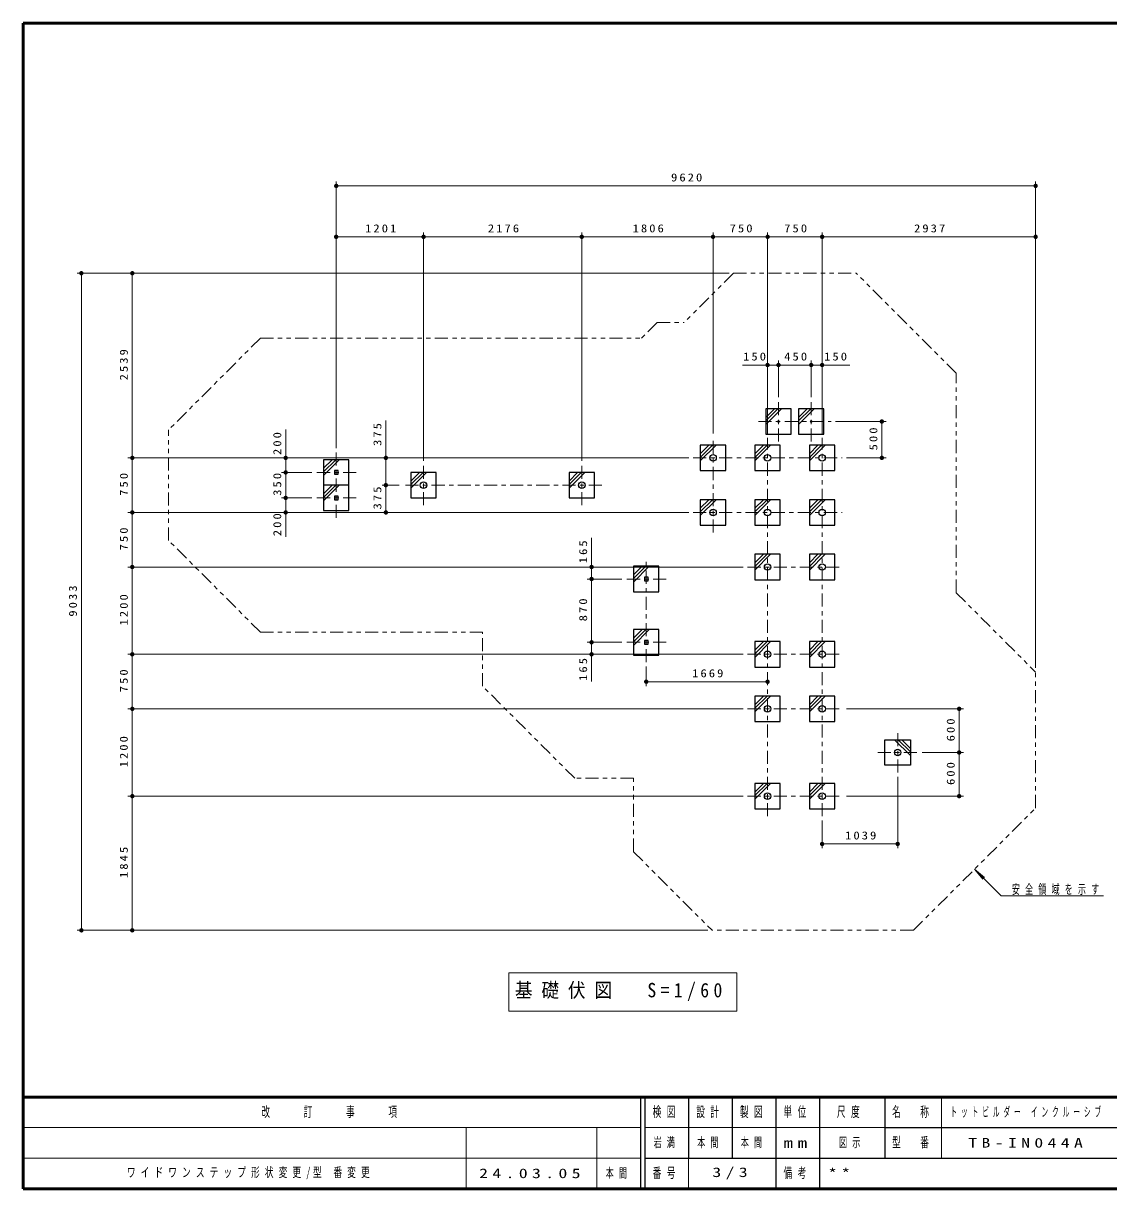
# Model space of a CAD drawing. Units: millimetres on the paper, scale 1:60. Extents: x -385 to 0, y -594 to 267.
# Drawn here: x -385 to -136.2, y -594 to -327 of the extents above; entities that cross this region are included whole.
import ezdxf

# ---------------------------------------------------------------- set-up
doc = ezdxf.new("R2010")
doc.units = ezdxf.units.MM
doc.linetypes.add('USER2', pattern=[6, 3, -1, 1, -1])
doc.linetypes.add('USER3', pattern=[8, 3, -1, 1, -1, 1, -1])
doc.layers.add('LY_1', color=7, linetype='Continuous', lineweight=25)
doc.styles.add('ＭＳ ゴシック', font='')
doc.styles.get('ＭＳ ゴシック').set_extended_font_data('MS Gothic')

# ---------------------------------------------------------------- blocks, each defined once
blk = doc.blocks.new('filled_dot')
at = {"color": 0, "linetype": 'Continuous', "lineweight": -2, "const_width": 1.25}
blk.add_lwpolyline([(-0.625, 0, 1), (0.625, 0, 1)], format="xyb", close=True, dxfattribs=at)

msp = doc.modelspace()

# ---------------------------------------------------------------- linework, layer by layer
at = {"layer": 'LY_1', "lineweight": 50}
for p, q in [((-385, -327), (-385, -594)), ((0, -327), (-385, -327)), ((-385, -573), (0, -573)), ((-385, -594), (0, -594))]:
    msp.add_line(p, q, dxfattribs=at)
at = {"layer": 'LY_1', "lineweight": 13}
for p, q in [((-313.271, -374.921), (-313.271, -363.255)), ((-313.271, -364.255), (-152.945, -364.255)), ((-152.945, -374.921), (-152.945, -363.255)), ((-313.271, -424.315), (-313.271, -374.921)), ((-313.271, -375.921), (-293.247, -375.921)), ((-293.247, -427.231), (-293.247, -374.921)), ((-293.247, -375.921), (-256.983, -375.921)), ((-256.983, -427.231), (-256.983, -374.921)), ((-256.983, -375.921), (-226.889, -375.921)), ((-226.889, -420.981), (-226.889, -374.921)), ((-226.889, -375.921), (-214.389, -375.921)), ((-214.389, -420.981), (-214.389, -374.921)), ((-214.389, -375.921), (-201.889, -375.921)), ((-201.889, -420.981), (-201.889, -374.921)), ((-201.889, -375.921), (-152.945, -375.921)), ((-152.945, -474.652), (-152.945, -374.921)), ((-361.021, -384.255), (-372.688, -384.255)), ((-371.688, -534.807), (-371.688, -384.255)), ((-223.213, -384.255), (-361.021, -384.255)), ((-360.021, -426.565), (-360.021, -384.255)), ((-220.145, -405.285), (-211.889, -405.285)), ((-211.889, -412.648), (-211.889, -404.285)), ((-211.889, -405.285), (-204.389, -405.285)), ((-204.389, -412.648), (-204.389, -404.285)), ((-204.389, -405.285), (-195.573, -405.285)), ((-214.806, -417.285), (-212.836, -415.315)), ((-214.806, -418.11), (-212.011, -415.315)), ((-214.806, -418.935), (-211.186, -415.315)), ((-207.306, -417.285), (-205.336, -415.315)), ((-207.306, -418.11), (-204.511, -415.315)), ((-207.306, -418.935), (-203.686, -415.315)), ((-301.889, -417.969), (-301.889, -432.815)), ((-198.806, -418.231), (-187.197, -418.231)), ((-188.197, -418.231), (-188.197, -426.565)), ((-324.845, -420.037), (-324.845, -429.898)), ((-229.806, -425.618), (-227.836, -423.648)), ((-229.806, -426.443), (-227.011, -423.648)), ((-229.806, -427.268), (-226.186, -423.648)), ((-217.306, -425.618), (-215.336, -423.648)), ((-217.306, -426.443), (-214.511, -423.648)), ((-217.306, -427.268), (-213.686, -423.648)), ((-204.806, -425.618), (-202.836, -423.648)), ((-204.806, -426.443), (-202.011, -423.648)), ((-204.806, -427.268), (-201.186, -423.648)), ((-232.473, -426.565), (-361.021, -426.565)), ((-360.021, -439.065), (-360.021, -426.565)), ((-316.187, -428.951), (-314.217, -426.981)), ((-316.187, -429.776), (-313.392, -426.981)), ((-316.187, -430.601), (-312.567, -426.981)), ((-196.306, -426.565), (-187.197, -426.565)), ((-318.854, -429.898), (-325.845, -429.898)), ((-318.854, -429.898), (-325.678, -429.898)), ((-324.845, -435.731), (-324.845, -429.898)), ((-296.164, -431.868), (-294.194, -429.898)), ((-296.164, -432.693), (-293.369, -429.898)), ((-296.164, -433.518), (-292.544, -429.898)), ((-259.9, -431.868), (-257.93, -429.898)), ((-259.9, -432.693), (-257.105, -429.898)), ((-259.9, -433.518), (-256.28, -429.898)), ((-316.187, -434.785), (-314.217, -432.815)), ((-316.187, -435.61), (-313.392, -432.815)), ((-316.187, -436.435), (-312.567, -432.815)), ((-298.831, -432.815), (-302.723, -432.815)), ((-301.889, -432.815), (-301.889, -439.065)), ((-318.854, -435.731), (-325.845, -435.731)), ((-324.845, -435.731), (-324.845, -444.642)), ((-229.806, -438.118), (-227.836, -436.148)), ((-229.806, -438.943), (-227.011, -436.148)), ((-229.806, -439.768), (-226.186, -436.148)), ((-217.306, -438.118), (-215.336, -436.148)), ((-217.306, -438.943), (-214.511, -436.148)), ((-217.306, -439.768), (-213.686, -436.148)), ((-204.806, -438.118), (-202.836, -436.148)), ((-204.806, -438.943), (-202.011, -436.148)), ((-204.806, -439.768), (-201.186, -436.148)), ((-232.473, -439.065), (-361.021, -439.065)), ((-360.021, -451.565), (-360.021, -439.065)), ((-254.729, -454.315), (-254.729, -444.853)), ((-217.306, -450.618), (-215.336, -448.648)), ((-217.306, -451.443), (-214.511, -448.648)), ((-217.306, -452.268), (-213.686, -448.648)), ((-204.806, -450.618), (-202.836, -448.648)), ((-204.806, -451.443), (-202.011, -448.648)), ((-204.806, -452.268), (-201.186, -448.648)), ((-219.973, -451.565), (-361.021, -451.565)), ((-360.021, -471.565), (-360.021, -451.565)), ((-245.123, -453.368), (-243.153, -451.398)), ((-245.123, -454.193), (-242.328, -451.398)), ((-245.123, -455.018), (-241.503, -451.398)), ((-247.789, -454.315), (-255.729, -454.315)), ((-254.729, -468.815), (-254.729, -454.315)), ((-245.123, -467.868), (-243.153, -465.898)), ((-245.123, -468.693), (-242.328, -465.898)), ((-245.123, -469.518), (-241.503, -465.898)), ((-247.789, -468.815), (-255.729, -468.815)), ((-254.729, -477.804), (-254.729, -468.815)), ((-217.306, -470.618), (-215.336, -468.648)), ((-217.306, -471.443), (-214.511, -468.648)), ((-217.306, -472.268), (-213.686, -468.648)), ((-204.806, -470.618), (-202.836, -468.648)), ((-204.806, -471.443), (-202.011, -468.648)), ((-204.806, -472.268), (-201.186, -468.648)), ((-219.973, -471.565), (-361.021, -471.565)), ((-360.021, -484.065), (-360.021, -471.565)), ((-242.206, -474.398), (-242.206, -478.851)), ((-214.389, -477.851), (-242.206, -477.851)), ((-217.306, -483.118), (-215.336, -481.148)), ((-217.306, -483.943), (-214.511, -481.148)), ((-217.306, -484.768), (-213.686, -481.148)), ((-204.806, -483.118), (-202.836, -481.148)), ((-204.806, -483.943), (-202.011, -481.148)), ((-204.806, -484.768), (-201.186, -481.148)), ((-219.973, -484.065), (-361.021, -484.065)), ((-360.021, -504.065), (-360.021, -484.065)), ((-196.306, -484.065), (-169.479, -484.065)), ((-170.479, -484.065), (-170.479, -494.065)), ((-181.652, -494.768), (-185.272, -491.148)), ((-181.652, -493.943), (-184.447, -491.148)), ((-181.652, -493.118), (-183.622, -491.148)), ((-178.986, -494.065), (-169.479, -494.065)), ((-170.479, -494.065), (-170.479, -504.065)), ((-217.306, -503.118), (-215.336, -501.148)), ((-217.306, -503.943), (-214.511, -501.148)), ((-217.306, -504.768), (-213.686, -501.148)), ((-204.806, -503.118), (-202.836, -501.148)), ((-204.806, -503.943), (-202.011, -501.148)), ((-204.806, -504.768), (-201.186, -501.148)), ((-184.569, -499.648), (-184.569, -516.019)), ((-219.973, -504.065), (-361.021, -504.065)), ((-360.021, -534.807), (-360.021, -504.065)), ((-196.306, -504.065), (-169.479, -504.065)), ((-201.889, -509.648), (-201.889, -516.019)), ((-184.569, -515.019), (-201.889, -515.019)), ((-166.955, -520.798), (-165.026, -523.096)), ((-166.955, -520.798), (-164.656, -522.726)), ((-160.867, -526.886), (-166.955, -520.798)), ((-160.867, -526.886), (-137.391, -526.886)), ((-361.021, -534.807), (-372.688, -534.807)), ((-228.123, -534.807), (-361.021, -534.807)), ((-273.712, -544.509), (-273.712, -553.309)), ((-221.412, -544.509), (-273.712, -544.509)), ((-221.412, -553.309), (-221.412, -544.509)), ((-273.712, -553.309), (-221.412, -553.309)), ((-174.5, -573), (-174.5, -587)), ((-385, -580), (-243.5, -580)), ((-283.5, -580), (-283.5, -594)), ((-253.5, -580), (-253.5, -594)), ((-242.5, -580), (-187.5, -580)), ((-385, -587), (-243.5, -587)), ((-232.5, -587), (-232.5, -594))]:
    msp.add_line(p, q, dxfattribs=at)
at = {"layer": 'LY_1', "linetype": 'USER3', "lineweight": 13}
for p, q in [((-222.213, -384.255), (-233.523, -395.565)), ((-222.213, -384.255), (-194.066, -384.255)), ((-171.147, -407.174), (-194.066, -384.255)), ((-239.73, -395.565), (-243.277, -399.111)), ((-239.73, -395.565), (-233.523, -395.565)), ((-330.648, -399.111), (-351.688, -420.151)), ((-330.648, -399.111), (-243.277, -399.111)), ((-171.147, -457.45), (-171.147, -407.174)), ((-351.688, -445.478), (-351.688, -420.151)), ((-330.648, -466.518), (-351.688, -445.478)), ((-171.147, -457.45), (-152.945, -475.652)), ((-330.648, -466.518), (-279.706, -466.518)), ((-279.706, -478.879), (-279.706, -466.518)), ((-152.945, -506.789), (-152.945, -475.652)), ((-258.604, -499.981), (-279.706, -478.879)), ((-245.132, -499.981), (-258.604, -499.981)), ((-245.132, -516.799), (-245.132, -499.981)), ((-180.964, -534.807), (-152.945, -506.789)), ((-245.132, -516.799), (-227.123, -534.807)), ((-180.964, -534.807), (-227.123, -534.807))]:
    msp.add_line(p, q, dxfattribs=at)
at = {"layer": 'LY_1', "linetype": 'USER2', "lineweight": 13}
for p, q in [((-211.889, -422.815), (-211.889, -413.648)), ((-204.389, -422.815), (-204.389, -413.648)), ((-216.473, -418.231), (-199.806, -418.231)), ((-226.889, -443.648), (-226.889, -421.981)), ((-214.389, -508.648), (-214.389, -421.981)), ((-201.889, -508.648), (-201.889, -421.981)), ((-313.271, -440.315), (-313.271, -425.315)), ((-231.473, -426.565), (-197.306, -426.565)), ((-293.247, -437.398), (-293.247, -428.231)), ((-256.983, -437.398), (-256.983, -428.231)), ((-308.687, -429.898), (-317.854, -429.898)), ((-252.4, -432.815), (-297.831, -432.815)), ((-308.687, -435.731), (-317.854, -435.731)), ((-231.473, -439.065), (-197.306, -439.065)), ((-242.206, -473.398), (-242.206, -449.731)), ((-218.973, -451.565), (-197.306, -451.565)), ((-237.623, -454.315), (-246.789, -454.315)), ((-237.623, -468.815), (-246.789, -468.815)), ((-218.973, -471.565), (-197.306, -471.565)), ((-218.973, -484.065), (-197.306, -484.065)), ((-184.569, -498.648), (-184.569, -489.481)), ((-189.152, -494.065), (-179.986, -494.065)), ((-218.973, -504.065), (-197.306, -504.065))]:
    msp.add_line(p, q, dxfattribs=at)
at = {"layer": 'LY_1'}
for p, q in [((-214.806, -415.315), (-214.806, -421.148)), ((-208.973, -415.315), (-214.806, -415.315)), ((-208.973, -421.148), (-208.973, -415.315)), ((-207.306, -415.315), (-207.306, -421.148)), ((-201.473, -415.315), (-207.306, -415.315)), ((-201.473, -421.148), (-201.473, -415.315)), ((-214.806, -421.148), (-208.973, -421.148)), ((-207.306, -421.148), (-201.473, -421.148)), ((-229.806, -423.648), (-229.806, -429.481)), ((-223.973, -423.648), (-229.806, -423.648)), ((-223.973, -429.481), (-223.973, -423.648)), ((-217.306, -423.648), (-217.306, -429.481)), ((-211.473, -423.648), (-217.306, -423.648)), ((-211.473, -429.481), (-211.473, -423.648)), ((-204.806, -423.648), (-204.806, -429.481)), ((-198.973, -423.648), (-204.806, -423.648)), ((-198.973, -429.481), (-198.973, -423.648)), ((-316.187, -426.981), (-316.187, -432.815)), ((-310.354, -426.981), (-316.187, -426.981)), ((-310.354, -432.815), (-310.354, -426.981)), ((-312.854, -429.481), (-313.687, -429.481)), ((-313.687, -429.481), (-313.687, -430.315)), ((-312.854, -430.315), (-312.854, -429.481)), ((-229.806, -429.481), (-223.973, -429.481)), ((-217.306, -429.481), (-211.473, -429.481)), ((-204.806, -429.481), (-198.973, -429.481)), ((-313.687, -430.315), (-312.854, -430.315)), ((-296.164, -429.898), (-296.164, -435.731)), ((-290.331, -429.898), (-296.164, -429.898)), ((-290.331, -435.731), (-290.331, -429.898)), ((-259.9, -429.898), (-259.9, -435.731)), ((-254.066, -429.898), (-259.9, -429.898)), ((-254.066, -435.731), (-254.066, -429.898)), ((-316.187, -432.815), (-316.187, -438.648)), ((-310.354, -432.815), (-316.187, -432.815)), ((-310.354, -438.648), (-310.354, -432.815)), ((-312.854, -435.315), (-313.687, -435.315)), ((-313.687, -435.315), (-313.687, -436.148)), ((-313.687, -436.148), (-312.854, -436.148)), ((-312.854, -436.148), (-312.854, -435.315)), ((-296.164, -435.731), (-290.331, -435.731)), ((-259.9, -435.731), (-254.066, -435.731)), ((-229.806, -436.148), (-229.806, -441.981)), ((-223.973, -436.148), (-229.806, -436.148)), ((-223.973, -441.981), (-223.973, -436.148)), ((-217.306, -436.148), (-217.306, -441.981)), ((-211.473, -436.148), (-217.306, -436.148)), ((-211.473, -441.981), (-211.473, -436.148)), ((-204.806, -436.148), (-204.806, -441.981)), ((-198.973, -436.148), (-204.806, -436.148)), ((-198.973, -441.981), (-198.973, -436.148)), ((-316.187, -438.648), (-310.354, -438.648)), ((-229.806, -441.981), (-223.973, -441.981)), ((-217.306, -441.981), (-211.473, -441.981)), ((-204.806, -441.981), (-198.973, -441.981)), ((-217.306, -448.648), (-217.306, -454.481)), ((-211.473, -448.648), (-217.306, -448.648)), ((-211.473, -454.481), (-211.473, -448.648)), ((-204.806, -448.648), (-204.806, -454.481)), ((-198.973, -448.648), (-204.806, -448.648)), ((-198.973, -454.481), (-198.973, -448.648)), ((-245.123, -451.398), (-245.123, -457.231)), ((-239.289, -451.398), (-245.123, -451.398)), ((-239.289, -457.231), (-239.289, -451.398)), ((-217.306, -454.481), (-211.473, -454.481)), ((-204.806, -454.481), (-198.973, -454.481)), ((-245.123, -457.231), (-239.289, -457.231)), ((-245.123, -465.898), (-245.123, -471.731)), ((-239.289, -465.898), (-245.123, -465.898)), ((-239.289, -471.731), (-239.289, -465.898)), ((-217.306, -468.648), (-217.306, -474.481)), ((-211.473, -468.648), (-217.306, -468.648)), ((-211.473, -474.481), (-211.473, -468.648)), ((-204.806, -468.648), (-204.806, -474.481)), ((-198.973, -468.648), (-204.806, -468.648)), ((-198.973, -474.481), (-198.973, -468.648)), ((-245.123, -471.731), (-239.289, -471.731)), ((-217.306, -474.481), (-211.473, -474.481)), ((-204.806, -474.481), (-198.973, -474.481)), ((-217.306, -481.148), (-217.306, -486.981)), ((-211.473, -481.148), (-217.306, -481.148)), ((-211.473, -486.981), (-211.473, -481.148)), ((-204.806, -481.148), (-204.806, -486.981)), ((-198.973, -481.148), (-204.806, -481.148)), ((-198.973, -486.981), (-198.973, -481.148)), ((-217.306, -486.981), (-211.473, -486.981)), ((-204.806, -486.981), (-198.973, -486.981)), ((-187.486, -496.981), (-187.486, -491.148)), ((-187.486, -491.148), (-181.652, -491.148)), ((-181.652, -491.148), (-181.652, -496.981)), ((-181.652, -496.981), (-187.486, -496.981)), ((-217.306, -501.148), (-217.306, -506.981)), ((-211.473, -501.148), (-217.306, -501.148)), ((-211.473, -506.981), (-211.473, -501.148)), ((-204.806, -501.148), (-204.806, -506.981)), ((-198.973, -501.148), (-204.806, -501.148)), ((-198.973, -506.981), (-198.973, -501.148)), ((-217.306, -506.981), (-211.473, -506.981)), ((-204.806, -506.981), (-198.973, -506.981)), ((-243.5, -573), (-243.5, -594)), ((-242.5, -573), (-242.5, -594)), ((-232.5, -573), (-232.5, -587)), ((-222.5, -573), (-222.5, -587)), ((-212.5, -573), (-212.5, -594)), ((-202.5, -573), (-202.5, -587)), ((-187.5, -573), (-187.5, -587)), ((-187.5, -580), (-70, -580)), ((-242.5, -587), (0, -587)), ((-202.5, -587), (-202.5, -594))]:
    msp.add_line(p, q, dxfattribs=at)
for points in [[(-242.623, -454.731), (-241.789, -454.731), (-241.789, -453.898), (-242.623, -453.898)], [(-242.623, -469.231), (-241.789, -469.231), (-241.789, -468.398), (-242.623, -468.398)]]:
    msp.add_lwpolyline(points, close=True, dxfattribs=at)
at = {"layer": 'LY_1', "lineweight": 13}
for centre in [(-211.889, -418.231), (-204.389, -418.231)]:
    msp.add_circle(centre, 0.227, dxfattribs=at)
at = {"layer": 'LY_1'}
for centre in [(-226.889, -426.565), (-214.389, -426.565), (-201.889, -426.565), (-293.247, -432.815), (-256.983, -432.815), (-226.889, -439.065), (-214.389, -439.065), (-201.889, -439.065), (-214.389, -451.565), (-201.889, -451.565), (-214.389, -471.565), (-201.889, -471.565), (-214.389, -484.065), (-201.889, -484.065), (-184.569, -494.065), (-214.389, -504.065), (-201.889, -504.065)]:
    msp.add_circle(centre, 0.743, dxfattribs=at)

# ---------------------------------------------------------------- block references
at = {"layer": 'LY_1', "lineweight": 13, "xscale": 0.4, "yscale": 0.4}
for p in [(-313.271, -364.255), (-313.271, -375.921), (-293.247, -375.921), (-256.983, -375.921), (-226.889, -375.921), (-214.389, -375.921), (-201.889, -375.921), (-214.389, -405.285), (-211.889, -405.285), (-204.389, -405.285), (-242.206, -477.851), (-201.889, -515.019)]:
    msp.add_blockref('filled_dot', p, dxfattribs=at)
for p, rotation in [((-152.945, -364.255), 180), ((-293.247, -375.921), 180), ((-256.983, -375.921), 180), ((-226.889, -375.921), 180), ((-214.389, -375.921), 180), ((-201.889, -375.921), 180), ((-152.945, -375.921), 180), ((-371.688, -384.255), 270), ((-360.021, -384.255), 270), ((-211.889, -405.285), 180), ((-204.389, -405.285), 180), ((-201.889, -405.285), 180), ((-188.197, -418.231), 270), ((-360.021, -426.565), 270), ((-360.021, -426.565), 90), ((-324.845, -426.565), 270), ((-301.889, -426.565), 270), ((-188.197, -426.565), 90), ((-324.845, -429.898), 90), ((-324.845, -429.898), 270), ((-301.889, -432.815), 270), ((-301.889, -432.815), 90), ((-324.845, -435.731), 270), ((-324.845, -435.731), 90), ((-360.021, -439.065), 270), ((-360.021, -439.065), 90), ((-324.845, -439.065), 90), ((-301.889, -439.065), 90), ((-360.021, -451.565), 270), ((-360.021, -451.565), 90), ((-254.729, -451.565), 270), ((-254.729, -454.315), 90), ((-254.729, -454.315), 270), ((-254.729, -468.815), 270), ((-254.729, -468.815), 90), ((-360.021, -471.565), 270), ((-360.021, -471.565), 90), ((-254.729, -471.565), 90), ((-214.389, -477.851), 180), ((-360.021, -484.065), 270), ((-360.021, -484.065), 90), ((-170.479, -484.065), 270), ((-170.479, -494.065), 270), ((-170.479, -494.065), 90), ((-360.021, -504.065), 270), ((-360.021, -504.065), 90), ((-170.479, -504.065), 90), ((-184.569, -515.019), 180), ((-371.688, -534.807), 90), ((-360.021, -534.807), 90)]:
    msp.add_blockref('filled_dot', p, dxfattribs=dict(at, rotation=rotation))

# ---------------------------------------------------------------- texts
at = {"layer": 'LY_1', "style": 'ＭＳ ゴシック'}
for s, insert, char_height, attachment_point in [('\\T1.33;\\W1.15;9620', (-232.699, -363.255), 1.833, 8), ('\\T1.33;\\W1.15;1201', (-302.838, -374.921), 1.833, 8), ('\\T1.33;\\W1.15;2176', (-274.687, -374.921), 1.833, 8), ('\\T1.33;\\W1.15;1806', (-241.513, -374.921), 1.833, 8), ('\\T1.33;\\W1.15;750', (-220.224, -374.921), 1.833, 8), ('\\T1.33;\\W1.15;750', (-207.724, -374.921), 1.833, 8), ('\\T1.33;\\W1.15;2937', (-177.001, -374.921), 1.833, 8), ('\\T1.33;\\W1.15;150', (-217.145, -404.285), 1.833, 8), ('\\T1.33;\\W1.15;450', (-207.724, -404.285), 1.833, 8), ('\\T1.33;\\W1.15;150', (-198.573, -404.285), 1.833, 8), ('\\T1.33;\\W1.15;1669', (-227.87, -476.851), 1.833, 8), ('\\T1.33;\\W1.15;1039', (-192.806, -514.019), 1.833, 8), ('\\T1.64;\\W0.6;安全領域を示す', (-158.391, -526.736), 2.199, 7), ('\\T1.5;\\W0.9;基礎伏図\u3000S=1/60', (-272.312, -548.909), 3.299, 4), ('\\T1.64;\\W0.6;改\u3000\u3000訂\u3000\u3000事\u3000\u3000項', (-314.25, -576.5), 2.346, 5), ('\\T1.64;\\W0.6;検図', (-237.5, -576.5), 2.346, 5), ('\\T1.64;\\W0.6;設計', (-227.5, -576.5), 2.346, 5), ('\\T1.64;\\W0.6;製図', (-217.5, -576.5), 2.346, 5), ('\\T1.64;\\W0.6;単位', (-207.5, -576.5), 2.346, 5), ('\\T1.64;\\W0.6;尺度', (-195.25, -576.5), 2.346, 5), ('\\T1.64;\\W0.6;名\u3000称', (-181, -576.5), 2.346, 5), ('\\T1.58;\\W0.5;トットビルダー\\~インクルーシブ', (-154.75, -576.5), 2.199, 5), ('\\T1.64;\\W0.6;岩満', (-237.5, -583.5), 2.199, 5), ('\\T1.64;\\W0.6;本間', (-227.5, -583.5), 2.199, 5), ('\\T1.64;\\W0.6;本間', (-217.5, -583.5), 2.199, 5), ('\\T1.64;\\W0.6;型\u3000番', (-181, -583.5), 2.346, 5), ('\\T1.5;\\W1.35;mm', (-207.5, -583.5), 2.346, 5), ('\\T1.64;\\W0.6;図示', (-198, -583.5), 2.199, 4), ('\\T1.5;\\W1.35;TB-IN044A', (-154.75, -583.5), 2.199, 5), ('\\T1.58;\\W0.65;ワイドワンステップ形状変更/型\\~番変更', (-361.25, -590.5), 2.199, 4), ('\\T1.5;\\W1.35;24.03.05', (-280.5, -590.5), 2.199, 4), ('\\T1.64;\\W0.6;本間', (-251.5, -590.5), 2.199, 4), ('\\T1.64;\\W0.6;番号', (-237.5, -590.5), 2.346, 5), ('\\T1.5;\\W1.35;3/3', (-222.5, -590.5), 2.199, 5), ('\\T1.64;\\W0.6;備考', (-207.5, -590.5), 2.346, 5), ('\\T1.5;\\W1.35;**', (-200.5, -590.5), 2.199, 4)]:
    msp.add_mtext(s, dxfattribs=dict(at, insert=insert, char_height=char_height, attachment_point=attachment_point))
at = {"layer": 'LY_1', "char_height": 1.833, "attachment_point": 8, "rotation": 90, "style": 'ＭＳ ゴシック'}
for s, insert in [('\\T1.33;\\W1.15;2539', (-361.021, -404.993)), ('\\T1.33;\\W1.15;375', (-302.889, -420.969)), ('\\T1.33;\\W1.15;200', (-325.845, -423.037)), ('\\T1.33;\\W1.15;500', (-189.197, -421.981)), ('\\T1.33;\\W1.15;750', (-361.021, -432.399)), ('\\T1.33;\\W1.15;350', (-325.845, -432.399)), ('\\T1.33;\\W1.15;375', (-302.889, -435.523)), ('\\T1.33;\\W1.15;200', (-325.845, -441.642)), ('\\T1.33;\\W1.15;750', (-361.021, -444.899)), ('\\T1.33;\\W1.15;165', (-255.729, -447.853)), ('\\T1.33;\\W1.15;9033', (-372.688, -459.122)), ('\\T1.33;\\W1.15;1200', (-361.021, -461.144)), ('\\T1.33;\\W1.15;870', (-255.729, -461.149)), ('\\T1.33;\\W1.15;165', (-255.729, -474.804)), ('\\T1.33;\\W1.15;750', (-361.021, -477.399)), ('\\T1.33;\\W1.15;600', (-171.479, -488.648)), ('\\T1.33;\\W1.15;1200', (-361.021, -493.644)), ('\\T1.33;\\W1.15;600', (-171.479, -498.648)), ('\\T1.33;\\W1.15;1845', (-361.021, -519.008))]:
    msp.add_mtext(s, dxfattribs=dict(at, insert=insert))

doc.saveas('drawing.dxf')
